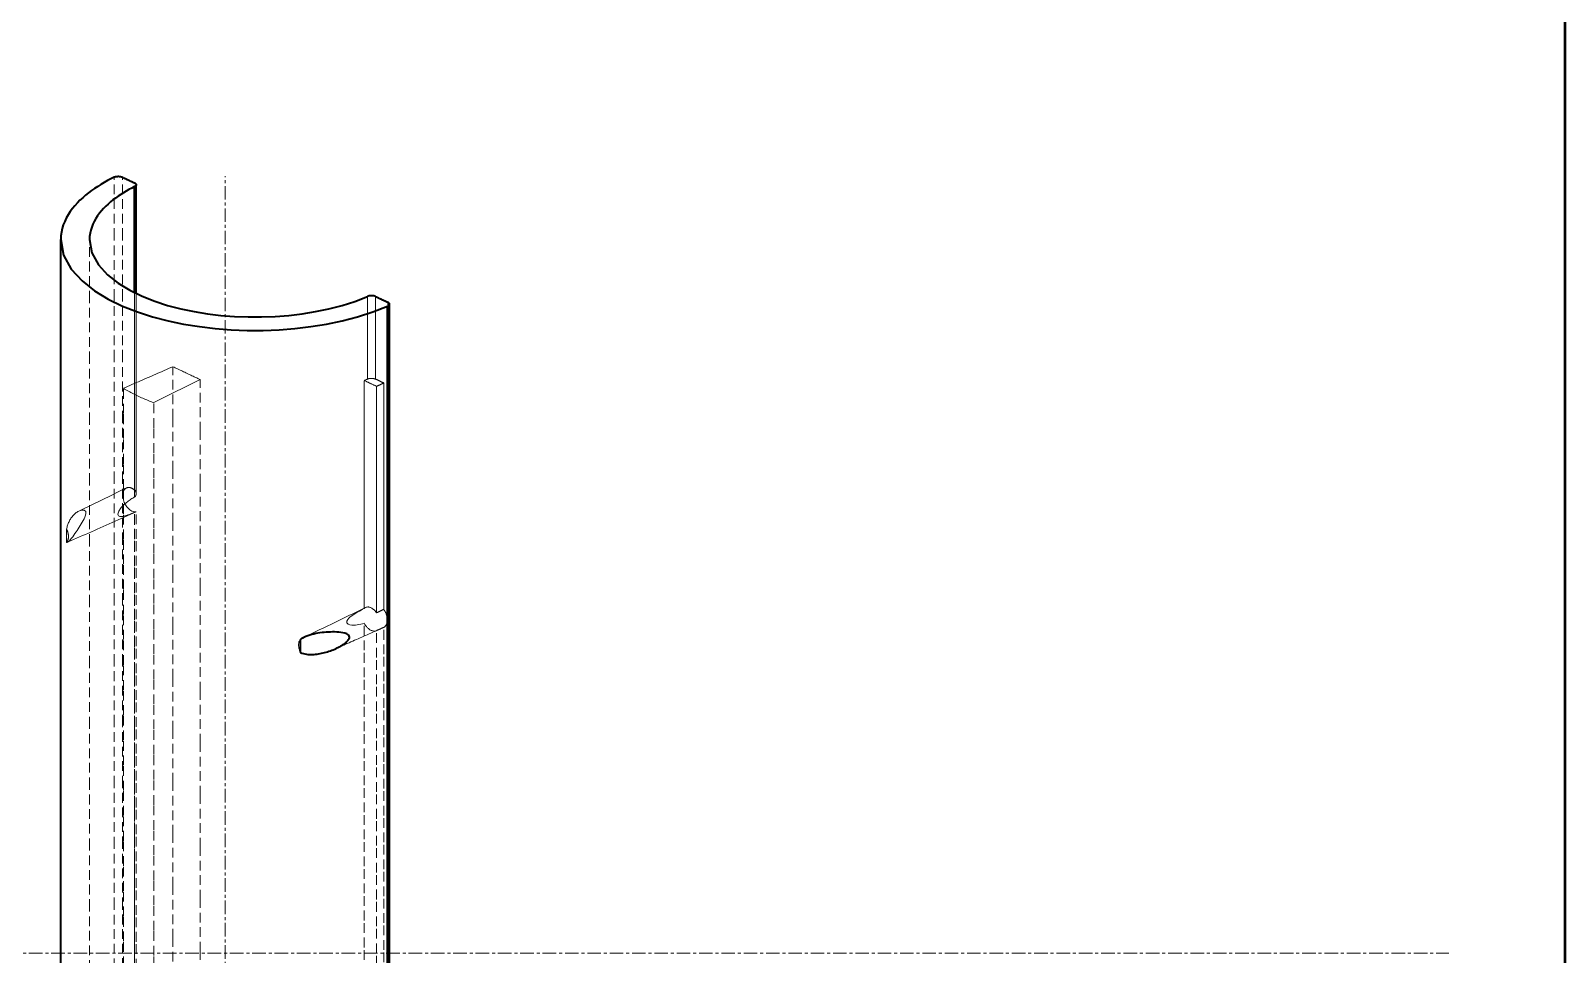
# Model space of a CAD drawing. Header units: millimetres. Extents: x 10 to 410, y 10 to 287.
# Drawn here: x 331 to 410, y 137.9 to 185.5 of the extents above; entities that cross this region are included whole.
import ezdxf

# ---------------------------------------------------------------- set-up
doc = ezdxf.new("R2010")
doc.units = ezdxf.units.MM
doc.linetypes.add('CENTER', pattern=[1.15, 0.7, -0.15, 0.15, -0.15])
doc.linetypes.add('DASHED', pattern=[0.75, 0.5, -0.25])
for name, color, linetype, lineweight in [('BORDER', 7, 'CONTINUOUS', 50), ('CENTER', 4, 'CENTER', 13), ('HIDDEN', 8, 'DASHED', 18), ('VISIBLE', 7, 'CONTINUOUS', 35)]:
    doc.layers.add(name, color=color, linetype=linetype, lineweight=lineweight)

msp = doc.modelspace()

# ---------------------------------------------------------------- linework, layer by layer
at = {"layer": 'BORDER'}
msp.add_lwpolyline([(10, 10), (410, 10), (410, 287), (10, 287)], close=True, dxfattribs=at)
at = {"layer": 'CENTER'}
for p, q in [((341, 94), (341, 178)), ((278, 138), (404, 138))]:
    msp.add_line(p, q, dxfattribs=at)
at = {"layer": 'HIDDEN'}
for points in [[(335.284, 105.892), (335.284, 109.025), (335.284, 112.159), (335.284, 115.292), (335.284, 118.425), (335.284, 121.558), (335.284, 124.692), (335.284, 127.825), (335.284, 130.958), (335.284, 134.091), (335.284, 137.225), (335.284, 140.358), (335.284, 143.491), (335.284, 146.624), (335.284, 149.758), (335.284, 152.891), (335.284, 156.024), (335.284, 159.157), (335.284, 162.291), (335.284, 165.424), (335.284, 168.557), (335.284, 171.69), (335.284, 174.824), (335.284, 177.957)], [(335.71, 105.894), (335.71, 109.028), (335.71, 112.161), (335.71, 115.294), (335.71, 118.427), (335.71, 121.561), (335.71, 124.694), (335.71, 127.827), (335.71, 130.96), (335.71, 134.094), (335.71, 137.227), (335.71, 140.36), (335.71, 143.493), (335.71, 146.627), (335.71, 149.76), (335.71, 152.893), (335.71, 156.026), (335.71, 159.16), (335.71, 162.293), (335.71, 165.426), (335.71, 168.559), (335.71, 171.693), (335.71, 174.826), (335.71, 177.959)], [(336.336, 161.849), (336.336, 162.536), (336.336, 163.224), (336.336, 163.911), (336.336, 164.599), (336.336, 165.287), (336.336, 165.974), (336.336, 166.662), (336.336, 167.349), (336.336, 168.037), (336.336, 168.725), (336.336, 169.412), (336.336, 170.1), (336.336, 170.788), (336.336, 171.475), (336.336, 172.163), (336.336, 172.85), (336.336, 173.538), (336.336, 174.226), (336.336, 174.913), (336.336, 175.601), (336.336, 176.288), (336.336, 176.976), (336.336, 177.664)], [(334.02, 102.673), (334.02, 105.806), (334.02, 108.94), (334.02, 112.073), (334.02, 115.206), (334.02, 118.339), (334.02, 121.473), (334.02, 124.606), (334.02, 127.739), (334.02, 130.873), (334.02, 134.006), (334.02, 137.139), (334.02, 140.272), (334.02, 143.406), (334.02, 146.539), (334.02, 149.672), (334.02, 152.805), (334.02, 155.939), (334.02, 159.072), (334.02, 162.205), (334.02, 165.338), (334.02, 168.472), (334.02, 171.605), (334.02, 174.738)], [(336.341, 161.488), (336.341, 161.945), (336.341, 162.403), (336.341, 162.86), (336.341, 163.317), (336.341, 163.774), (336.341, 164.232), (336.341, 164.689), (336.341, 165.146), (336.341, 165.603), (336.341, 166.061), (336.341, 166.518), (336.341, 166.975), (336.341, 167.432), (336.341, 167.89), (336.341, 168.347), (336.341, 168.804), (336.341, 169.261), (336.341, 169.719), (336.341, 170.176), (336.341, 170.633), (336.341, 171.09), (336.341, 171.548), (336.341, 172.005)], [(336.422, 161.657), (336.422, 162.105), (336.422, 162.553), (336.422, 163.001), (336.422, 163.449), (336.422, 163.898), (336.422, 164.346), (336.422, 164.794), (336.422, 165.242), (336.422, 165.691), (336.422, 166.139), (336.422, 166.587), (336.422, 167.035), (336.422, 167.483), (336.422, 167.932), (336.422, 168.38), (336.422, 168.828), (336.422, 169.276), (336.422, 169.724), (336.422, 170.173), (336.422, 170.621), (336.422, 171.069), (336.422, 171.517), (336.422, 171.965)], [(348.337, 167.558), (348.337, 167.743), (348.337, 167.928), (348.337, 168.113), (348.337, 168.299), (348.337, 168.484), (348.337, 168.669), (348.337, 168.854), (348.337, 169.039), (348.337, 169.224), (348.337, 169.409), (348.337, 169.595), (348.337, 169.78), (348.337, 169.965), (348.337, 170.15), (348.337, 170.335), (348.337, 170.52), (348.337, 170.705), (348.337, 170.891), (348.337, 171.076), (348.337, 171.261), (348.337, 171.446), (348.337, 171.631), (348.337, 171.816)], [(348.75, 167.554), (348.75, 167.739), (348.75, 167.924), (348.75, 168.109), (348.75, 168.295), (348.75, 168.48), (348.75, 168.665), (348.75, 168.85), (348.75, 169.035), (348.75, 169.22), (348.75, 169.405), (348.75, 169.591), (348.75, 169.776), (348.75, 169.961), (348.75, 170.146), (348.75, 170.331), (348.75, 170.516), (348.75, 170.701), (348.75, 170.887), (348.75, 171.072), (348.75, 171.257), (348.75, 171.442), (348.75, 171.627), (348.75, 171.812)], [(349.376, 99.452), (349.376, 102.585), (349.376, 105.719), (349.376, 108.852), (349.376, 111.985), (349.376, 115.118), (349.376, 118.252), (349.376, 121.385), (349.376, 124.518), (349.376, 127.651), (349.376, 130.785), (349.376, 133.918), (349.376, 137.051), (349.376, 140.184), (349.376, 143.318), (349.376, 146.451), (349.376, 149.584), (349.376, 152.717), (349.376, 155.851), (349.376, 158.984), (349.376, 162.117), (349.376, 165.25), (349.376, 168.384), (349.376, 171.517)], [(338.313, 168.194), (338.202, 168.146), (338.091, 168.098), (337.98, 168.049), (337.869, 168.001), (337.758, 167.953), (337.647, 167.905), (337.537, 167.856), (337.426, 167.808), (337.315, 167.76), (337.204, 167.711), (337.093, 167.663), (336.982, 167.615), (336.871, 167.566), (336.76, 167.518), (336.65, 167.47), (336.539, 167.421), (336.428, 167.373), (336.317, 167.325), (336.206, 167.276), (336.095, 167.228), (335.984, 167.18), (335.873, 167.131), (335.762, 167.083)], [(337.323, 166.347), (337.428, 166.399), (337.532, 166.45), (337.636, 166.502), (337.74, 166.553), (337.845, 166.604), (337.949, 166.656), (338.053, 166.707), (338.158, 166.759), (338.262, 166.81), (338.366, 166.862), (338.47, 166.913), (338.575, 166.964), (338.679, 167.016), (338.783, 167.067), (338.888, 167.119), (338.992, 167.17), (339.096, 167.222), (339.2, 167.273), (339.305, 167.325), (339.409, 167.376), (339.513, 167.427), (339.618, 167.479), (339.722, 167.53)], [(338.313, 106.612), (338.313, 109.289), (338.313, 111.967), (338.313, 114.644), (338.313, 117.322), (338.313, 119.999), (338.313, 122.677), (338.313, 125.354), (338.313, 128.032), (338.313, 130.709), (338.313, 133.387), (338.313, 136.064), (338.313, 138.742), (338.313, 141.419), (338.313, 144.097), (338.313, 146.774), (338.313, 149.452), (338.313, 152.129), (338.313, 154.807), (338.313, 157.484), (338.313, 160.162), (338.313, 162.839), (338.313, 165.517), (338.313, 168.194)], [(339.722, 167.53), (339.661, 167.559), (339.599, 167.588), (339.538, 167.617), (339.477, 167.646), (339.415, 167.675), (339.354, 167.704), (339.293, 167.732), (339.232, 167.761), (339.17, 167.79), (339.109, 167.819), (339.048, 167.848), (338.987, 167.877), (338.925, 167.906), (338.864, 167.935), (338.803, 167.963), (338.742, 167.992), (338.68, 168.021), (338.619, 168.05), (338.558, 168.079), (338.497, 168.108), (338.435, 168.137), (338.374, 168.166), (338.313, 168.194)], [(339.722, 105.948), (339.722, 108.625), (339.722, 111.303), (339.722, 113.98), (339.722, 116.658), (339.722, 119.335), (339.722, 122.013), (339.722, 124.69), (339.722, 127.368), (339.722, 130.045), (339.722, 132.723), (339.722, 135.4), (339.722, 138.078), (339.722, 140.755), (339.722, 143.433), (339.722, 146.11), (339.722, 148.788), (339.722, 151.465), (339.722, 154.143), (339.722, 156.82), (339.722, 159.498), (339.722, 162.175), (339.722, 164.853), (339.722, 167.53)], [(348.165, 167.485), (348.172, 167.488), (348.18, 167.491), (348.187, 167.494), (348.195, 167.498), (348.202, 167.501), (348.21, 167.504), (348.218, 167.507), (348.225, 167.51), (348.233, 167.513), (348.24, 167.516), (348.248, 167.52), (348.255, 167.523), (348.263, 167.526), (348.27, 167.529), (348.278, 167.532), (348.285, 167.535), (348.293, 167.539), (348.3, 167.542), (348.308, 167.545), (348.315, 167.548), (348.323, 167.552), (348.33, 167.555), (348.337, 167.558)], [(348.75, 167.554), (348.733, 167.561), (348.715, 167.568), (348.698, 167.573), (348.68, 167.578), (348.662, 167.582), (348.644, 167.586), (348.626, 167.589), (348.608, 167.591), (348.59, 167.593), (348.571, 167.594), (348.553, 167.595), (348.535, 167.595), (348.516, 167.595), (348.498, 167.594), (348.48, 167.592), (348.462, 167.59), (348.443, 167.588), (348.425, 167.584), (348.407, 167.581), (348.389, 167.576), (348.372, 167.571), (348.355, 167.565), (348.337, 167.558)], [(348.75, 167.554), (348.768, 167.545), (348.786, 167.537), (348.804, 167.528), (348.823, 167.519), (348.841, 167.511), (348.859, 167.502), (348.878, 167.494), (348.896, 167.485), (348.914, 167.476), (348.933, 167.468), (348.951, 167.459), (348.969, 167.45), (348.987, 167.442), (349.006, 167.433), (349.024, 167.425), (349.042, 167.416), (349.061, 167.407), (349.079, 167.399), (349.097, 167.39), (349.116, 167.381), (349.134, 167.373), (349.152, 167.364), (349.171, 167.355)], [(335.762, 167.083), (335.827, 167.044), (335.891, 167.006), (335.957, 166.968), (336.022, 166.931), (336.088, 166.895), (336.154, 166.86), (336.221, 166.825), (336.288, 166.791), (336.355, 166.757), (336.422, 166.724), (336.49, 166.692), (336.558, 166.66), (336.627, 166.629), (336.695, 166.598), (336.764, 166.568), (336.833, 166.539), (336.903, 166.51), (336.972, 166.482), (337.042, 166.454), (337.112, 166.426), (337.182, 166.399), (337.253, 166.373), (337.323, 166.347)], [(335.762, 137.313), (335.762, 138.607), (335.762, 139.901), (335.762, 141.196), (335.762, 142.49), (335.762, 143.784), (335.762, 145.079), (335.762, 146.373), (335.762, 147.667), (335.762, 148.962), (335.762, 150.256), (335.762, 151.551), (335.762, 152.845), (335.762, 154.139), (335.762, 155.434), (335.762, 156.728), (335.762, 158.022), (335.762, 159.317), (335.762, 160.611), (335.762, 161.906), (335.762, 163.2), (335.762, 164.494), (335.762, 165.789), (335.762, 167.083)], [(348.165, 155.745), (348.165, 156.256), (348.165, 156.766), (348.165, 157.277), (348.165, 157.787), (348.165, 158.298), (348.165, 158.808), (348.165, 159.318), (348.165, 159.829), (348.165, 160.339), (348.165, 160.85), (348.165, 161.36), (348.165, 161.871), (348.165, 162.381), (348.165, 162.891), (348.165, 163.402), (348.165, 163.912), (348.165, 164.423), (348.165, 164.933), (348.165, 165.443), (348.165, 165.954), (348.165, 166.464), (348.165, 166.975), (348.165, 167.485)], [(348.165, 167.485), (348.193, 167.472), (348.22, 167.459), (348.248, 167.446), (348.276, 167.433), (348.303, 167.42), (348.331, 167.407), (348.359, 167.394), (348.386, 167.381), (348.414, 167.368), (348.442, 167.355), (348.47, 167.341), (348.497, 167.328), (348.525, 167.315), (348.553, 167.302), (348.58, 167.289), (348.608, 167.276), (348.636, 167.263), (348.664, 167.25), (348.691, 167.237), (348.719, 167.224), (348.747, 167.211), (348.774, 167.198), (348.802, 167.185)], [(348.802, 167.185), (348.818, 167.192), (348.834, 167.2), (348.85, 167.207), (348.866, 167.214), (348.882, 167.222), (348.898, 167.229), (348.914, 167.237), (348.93, 167.244), (348.946, 167.252), (348.962, 167.259), (348.978, 167.266), (348.994, 167.274), (349.01, 167.281), (349.026, 167.289), (349.042, 167.296), (349.058, 167.304), (349.074, 167.311), (349.09, 167.318), (349.106, 167.326), (349.122, 167.333), (349.138, 167.341), (349.154, 167.348), (349.171, 167.355)], [(348.802, 155.521), (348.802, 156.028), (348.802, 156.535), (348.802, 157.042), (348.802, 157.55), (348.802, 158.057), (348.802, 158.564), (348.802, 159.071), (348.802, 159.578), (348.802, 160.085), (348.802, 160.592), (348.802, 161.099), (348.802, 161.606), (348.802, 162.114), (348.802, 162.621), (348.802, 163.128), (348.802, 163.635), (348.802, 164.142), (348.802, 164.649), (348.802, 165.156), (348.802, 165.663), (348.802, 166.17), (348.802, 166.678), (348.802, 167.185)], [(349.171, 155.7), (349.171, 156.207), (349.171, 156.713), (349.171, 157.22), (349.171, 157.727), (349.171, 158.234), (349.171, 158.741), (349.171, 159.247), (349.171, 159.754), (349.171, 160.261), (349.171, 160.768), (349.171, 161.274), (349.171, 161.781), (349.171, 162.288), (349.171, 162.795), (349.171, 163.301), (349.171, 163.808), (349.171, 164.315), (349.171, 164.822), (349.171, 165.328), (349.171, 165.835), (349.171, 166.342), (349.171, 166.849), (349.171, 167.355)], [(337.323, 136.577), (337.323, 137.871), (337.323, 139.166), (337.323, 140.46), (337.323, 141.754), (337.323, 143.049), (337.323, 144.343), (337.323, 145.637), (337.323, 146.932), (337.323, 148.226), (337.323, 149.52), (337.323, 150.815), (337.323, 152.109), (337.323, 153.404), (337.323, 154.698), (337.323, 155.992), (337.323, 157.287), (337.323, 158.581), (337.323, 159.875), (337.323, 161.17), (337.323, 162.464), (337.323, 163.759), (337.323, 165.053), (337.323, 166.347)], [(335.918, 161.95), (335.937, 161.958), (335.955, 161.964), (335.974, 161.969), (335.994, 161.973), (336.013, 161.975), (336.033, 161.976), (336.053, 161.976), (336.072, 161.974), (336.092, 161.972), (336.111, 161.968), (336.131, 161.963), (336.15, 161.957), (336.168, 161.951), (336.186, 161.943), (336.204, 161.935), (336.222, 161.926), (336.239, 161.917), (336.256, 161.907), (336.273, 161.896), (336.289, 161.885), (336.305, 161.873), (336.321, 161.861), (336.336, 161.849)], [(333.464, 160.759), (333.571, 160.81), (333.678, 160.862), (333.784, 160.914), (333.891, 160.966), (333.998, 161.018), (334.104, 161.069), (334.211, 161.121), (334.318, 161.173), (334.425, 161.225), (334.531, 161.277), (334.638, 161.328), (334.745, 161.38), (334.851, 161.432), (334.958, 161.484), (335.065, 161.535), (335.171, 161.587), (335.278, 161.639), (335.385, 161.691), (335.492, 161.743), (335.598, 161.794), (335.705, 161.846), (335.812, 161.898), (335.918, 161.95)], [(335.486, 160.594), (335.493, 160.649), (335.509, 160.701), (335.532, 160.752), (335.558, 160.801), (335.588, 160.848), (335.62, 160.893), (335.654, 160.937), (335.689, 160.979), (335.726, 161.02), (335.765, 161.06), (335.805, 161.099), (335.845, 161.136), (335.887, 161.173), (335.929, 161.208), (335.973, 161.243), (336.017, 161.277), (336.061, 161.309), (336.107, 161.341), (336.153, 161.372), (336.199, 161.402), (336.246, 161.432), (336.294, 161.46), (336.341, 161.488)], [(336.336, 160.722), (336.27, 160.735), (336.206, 160.759), (336.146, 160.791), (336.091, 160.83), (336.039, 160.875), (335.991, 160.923), (335.948, 160.975), (335.908, 161.03), (335.872, 161.088), (335.84, 161.148), (335.811, 161.209), (335.787, 161.273), (335.767, 161.338), (335.751, 161.404), (335.74, 161.471), (335.735, 161.539), (335.735, 161.607), (335.742, 161.674), (335.757, 161.741), (335.781, 161.804), (335.816, 161.863), (335.862, 161.913), (335.918, 161.95)], [(336.422, 161.657), (336.422, 161.666), (336.422, 161.676), (336.421, 161.685), (336.42, 161.694), (336.418, 161.704), (336.416, 161.713), (336.414, 161.722), (336.412, 161.731), (336.409, 161.74), (336.406, 161.749), (336.402, 161.758), (336.398, 161.766), (336.394, 161.775), (336.39, 161.783), (336.385, 161.791), (336.38, 161.799), (336.375, 161.807), (336.369, 161.815), (336.363, 161.822), (336.357, 161.829), (336.35, 161.836), (336.343, 161.842), (336.336, 161.849)], [(336.341, 161.488), (336.349, 161.493), (336.356, 161.498), (336.362, 161.503), (336.368, 161.509), (336.374, 161.515), (336.38, 161.521), (336.385, 161.528), (336.39, 161.535), (336.394, 161.542), (336.398, 161.55), (336.402, 161.558), (336.405, 161.565), (336.408, 161.573), (336.411, 161.581), (336.413, 161.589), (336.415, 161.598), (336.417, 161.606), (336.419, 161.614), (336.42, 161.623), (336.421, 161.631), (336.422, 161.64), (336.422, 161.648), (336.422, 161.657)], [(332.835, 159.833), (332.848, 159.882), (332.861, 159.93), (332.876, 159.978), (332.891, 160.026), (332.908, 160.073), (332.926, 160.12), (332.946, 160.166), (332.967, 160.212), (332.989, 160.257), (333.013, 160.301), (333.038, 160.345), (333.064, 160.387), (333.093, 160.429), (333.122, 160.469), (333.154, 160.508), (333.187, 160.546), (333.222, 160.582), (333.258, 160.617), (333.296, 160.65), (333.336, 160.681), (333.377, 160.709), (333.42, 160.735), (333.464, 160.759)], [(333.464, 160.759), (333.556, 160.795), (333.654, 160.815), (333.752, 160.804), (333.824, 160.74), (333.837, 160.642), (333.818, 160.545), (333.784, 160.452), (333.742, 160.362), (333.696, 160.274), (333.648, 160.187), (333.597, 160.102), (333.545, 160.017), (333.491, 159.933), (333.437, 159.85), (333.382, 159.767), (333.326, 159.685), (333.27, 159.604), (333.212, 159.522), (333.154, 159.442), (333.094, 159.363), (333.031, 159.286), (332.964, 159.213), (332.884, 159.154)], [(332.884, 159.154), (333.038, 159.222), (333.192, 159.29), (333.346, 159.358), (333.5, 159.426), (333.653, 159.494), (333.807, 159.562), (333.961, 159.63), (334.115, 159.698), (334.269, 159.766), (334.422, 159.834), (334.576, 159.902), (334.73, 159.97), (334.884, 160.038), (335.038, 160.106), (335.191, 160.175), (335.345, 160.243), (335.499, 160.311), (335.653, 160.379), (335.807, 160.447), (335.961, 160.515), (336.114, 160.583), (336.268, 160.651), (336.422, 160.719)], [(336.341, 160.697), (336.303, 160.681), (336.264, 160.665), (336.225, 160.649), (336.187, 160.633), (336.148, 160.618), (336.109, 160.602), (336.07, 160.587), (336.03, 160.573), (335.991, 160.558), (335.951, 160.545), (335.912, 160.531), (335.872, 160.519), (335.832, 160.507), (335.791, 160.496), (335.75, 160.487), (335.709, 160.48), (335.667, 160.475), (335.626, 160.473), (335.584, 160.478), (335.544, 160.49), (335.511, 160.516), (335.492, 160.552), (335.486, 160.594)], [(336.336, 160.722), (336.34, 160.722), (336.344, 160.721), (336.347, 160.721), (336.351, 160.721), (336.355, 160.72), (336.359, 160.72), (336.362, 160.72), (336.366, 160.719), (336.37, 160.719), (336.373, 160.719), (336.377, 160.719), (336.381, 160.718), (336.385, 160.718), (336.388, 160.718), (336.392, 160.718), (336.396, 160.718), (336.4, 160.718), (336.403, 160.718), (336.407, 160.718), (336.411, 160.718), (336.415, 160.718), (336.418, 160.718), (336.422, 160.719)], [(336.336, 129.092), (336.336, 130.467), (336.336, 131.842), (336.336, 133.218), (336.336, 134.593), (336.336, 135.968), (336.336, 137.343), (336.336, 138.718), (336.336, 140.094), (336.336, 141.469), (336.336, 142.844), (336.336, 144.219), (336.336, 145.595), (336.336, 146.97), (336.336, 148.345), (336.336, 149.72), (336.336, 151.096), (336.336, 152.471), (336.336, 153.846), (336.336, 155.221), (336.336, 156.596), (336.336, 157.972), (336.336, 159.347), (336.336, 160.722)], [(336.422, 160.719), (336.419, 160.719), (336.415, 160.719), (336.411, 160.719), (336.408, 160.718), (336.404, 160.717), (336.4, 160.717), (336.397, 160.716), (336.393, 160.715), (336.39, 160.714), (336.386, 160.713), (336.383, 160.712), (336.379, 160.711), (336.376, 160.71), (336.372, 160.709), (336.369, 160.708), (336.365, 160.707), (336.362, 160.705), (336.358, 160.704), (336.355, 160.703), (336.352, 160.701), (336.348, 160.7), (336.345, 160.699), (336.341, 160.697)], [(336.341, 128.731), (336.341, 130.121), (336.341, 131.511), (336.341, 132.901), (336.341, 134.291), (336.341, 135.681), (336.341, 137.07), (336.341, 138.46), (336.341, 139.85), (336.341, 141.24), (336.341, 142.63), (336.341, 144.019), (336.341, 145.409), (336.341, 146.799), (336.341, 148.189), (336.341, 149.579), (336.341, 150.969), (336.341, 152.358), (336.341, 153.748), (336.341, 155.138), (336.341, 156.528), (336.341, 157.918), (336.341, 159.307), (336.341, 160.697)], [(336.422, 160.719), (336.422, 160.719), (336.422, 160.719), (336.422, 160.719), (336.422, 160.719), (336.422, 160.719), (336.422, 160.719), (336.422, 160.719), (336.422, 160.719), (336.422, 160.719), (336.422, 160.719), (336.422, 160.719), (336.422, 160.719), (336.422, 160.719), (336.422, 160.719), (336.422, 160.719), (336.422, 160.719), (336.422, 160.719), (336.422, 160.719), (336.422, 160.719), (336.422, 160.719), (336.422, 160.719), (336.422, 160.719), (336.422, 160.719)], [(336.422, 128.9), (336.422, 130.283), (336.422, 131.667), (336.422, 133.05), (336.422, 134.434), (336.422, 135.817), (336.422, 137.201), (336.422, 138.584), (336.422, 139.967), (336.422, 141.351), (336.422, 142.734), (336.422, 144.118), (336.422, 145.501), (336.422, 146.885), (336.422, 148.268), (336.422, 149.651), (336.422, 151.035), (336.422, 152.418), (336.422, 153.802), (336.422, 155.185), (336.422, 156.569), (336.422, 157.952), (336.422, 159.335), (336.422, 160.719)], [(332.835, 159.15), (332.835, 159.18), (332.835, 159.209), (332.835, 159.239), (332.835, 159.269), (332.835, 159.298), (332.835, 159.328), (332.835, 159.358), (332.835, 159.388), (332.835, 159.417), (332.835, 159.447), (332.835, 159.477), (332.835, 159.506), (332.835, 159.536), (332.835, 159.566), (332.835, 159.596), (332.835, 159.625), (332.835, 159.655), (332.835, 159.685), (332.835, 159.714), (332.835, 159.744), (332.835, 159.774), (332.835, 159.804), (332.835, 159.833)], [(332.835, 159.833), (332.843, 159.817), (332.851, 159.802), (332.858, 159.786), (332.865, 159.769), (332.872, 159.753), (332.879, 159.737), (332.885, 159.72), (332.891, 159.703), (332.896, 159.687), (332.901, 159.67), (332.906, 159.653), (332.911, 159.636), (332.915, 159.619), (332.919, 159.602), (332.922, 159.584), (332.926, 159.567), (332.928, 159.549), (332.931, 159.532), (332.933, 159.514), (332.934, 159.497), (332.935, 159.479), (332.936, 159.462), (332.936, 159.444)], [(332.936, 159.444), (332.936, 159.43), (332.936, 159.416), (332.935, 159.402), (332.934, 159.389), (332.932, 159.375), (332.931, 159.361), (332.929, 159.347), (332.926, 159.334), (332.923, 159.32), (332.92, 159.307), (332.916, 159.293), (332.912, 159.28), (332.908, 159.267), (332.903, 159.254), (332.897, 159.241), (332.891, 159.229), (332.885, 159.216), (332.878, 159.204), (332.871, 159.193), (332.863, 159.181), (332.854, 159.17), (332.845, 159.16), (332.835, 159.15)], [(332.884, 159.154), (332.882, 159.153), (332.88, 159.152), (332.878, 159.152), (332.876, 159.151), (332.874, 159.15), (332.872, 159.15), (332.87, 159.149), (332.868, 159.148), (332.866, 159.148), (332.863, 159.148), (332.861, 159.147), (332.859, 159.147), (332.857, 159.147), (332.855, 159.147), (332.853, 159.147), (332.85, 159.147), (332.848, 159.147), (332.846, 159.147), (332.844, 159.147), (332.842, 159.148), (332.84, 159.148), (332.837, 159.149), (332.835, 159.15)], [(345.052, 154.25), (345.191, 154.317), (345.329, 154.385), (345.467, 154.452), (345.606, 154.519), (345.744, 154.586), (345.882, 154.653), (346.021, 154.72), (346.159, 154.788), (346.297, 154.855), (346.436, 154.922), (346.574, 154.989), (346.713, 155.056), (346.851, 155.123), (346.989, 155.19), (347.128, 155.258), (347.266, 155.325), (347.404, 155.392), (347.543, 155.459), (347.681, 155.526), (347.819, 155.593), (347.958, 155.661), (348.096, 155.728), (348.234, 155.795)], [(348.165, 155.745), (348.082, 155.702), (347.999, 155.658), (347.917, 155.613), (347.835, 155.566), (347.754, 155.519), (347.674, 155.469), (347.596, 155.418), (347.519, 155.363), (347.446, 155.305), (347.376, 155.242), (347.315, 155.171), (347.271, 155.089), (347.272, 154.997), (347.338, 154.932), (347.426, 154.9), (347.518, 154.887), (347.612, 154.885), (347.706, 154.89), (347.799, 154.901), (347.892, 154.917), (347.984, 154.936), (348.075, 154.959), (348.165, 154.985)], [(348.165, 155.745), (348.167, 155.748), (348.17, 155.751), (348.173, 155.753), (348.176, 155.756), (348.179, 155.758), (348.181, 155.76), (348.184, 155.763), (348.187, 155.765), (348.19, 155.767), (348.193, 155.77), (348.196, 155.772), (348.199, 155.774), (348.202, 155.776), (348.205, 155.778), (348.208, 155.78), (348.212, 155.782), (348.215, 155.784), (348.218, 155.786), (348.221, 155.788), (348.224, 155.79), (348.228, 155.791), (348.231, 155.793), (348.234, 155.795)], [(348.234, 155.795), (348.262, 155.806), (348.29, 155.814), (348.32, 155.819), (348.349, 155.821), (348.379, 155.82), (348.408, 155.816), (348.437, 155.81), (348.466, 155.801), (348.494, 155.791), (348.521, 155.779), (348.547, 155.765), (348.572, 155.75), (348.597, 155.734), (348.621, 155.716), (348.644, 155.697), (348.667, 155.678), (348.688, 155.658), (348.709, 155.637), (348.729, 155.615), (348.749, 155.592), (348.767, 155.569), (348.785, 155.545), (348.802, 155.521)], [(349.171, 155.7), (349.154, 155.692), (349.138, 155.684), (349.122, 155.677), (349.106, 155.669), (349.09, 155.661), (349.074, 155.653), (349.058, 155.645), (349.042, 155.638), (349.026, 155.63), (349.01, 155.622), (348.994, 155.614), (348.978, 155.607), (348.962, 155.599), (348.946, 155.591), (348.93, 155.583), (348.914, 155.575), (348.898, 155.568), (348.882, 155.56), (348.866, 155.552), (348.85, 155.544), (348.834, 155.537), (348.818, 155.529), (348.802, 155.521)], [(349.171, 155.7), (349.185, 155.679), (349.198, 155.657), (349.212, 155.635), (349.224, 155.613), (349.236, 155.591), (349.248, 155.568), (349.259, 155.545), (349.269, 155.522), (349.279, 155.498), (349.289, 155.474), (349.297, 155.45), (349.306, 155.426), (349.313, 155.402), (349.32, 155.377), (349.326, 155.352), (349.332, 155.327), (349.337, 155.302), (349.341, 155.277), (349.345, 155.252), (349.348, 155.227), (349.35, 155.201), (349.351, 155.176), (349.352, 155.15)], [(348.788, 154.601), (348.755, 154.59), (348.721, 154.582), (348.687, 154.579), (348.652, 154.58), (348.618, 154.585), (348.584, 154.593), (348.551, 154.603), (348.519, 154.617), (348.488, 154.632), (348.458, 154.65), (348.43, 154.669), (348.402, 154.69), (348.375, 154.712), (348.349, 154.735), (348.325, 154.76), (348.301, 154.785), (348.279, 154.811), (348.257, 154.839), (348.237, 154.867), (348.217, 154.895), (348.199, 154.924), (348.181, 154.954), (348.165, 154.985)], [(348.165, 122.989), (348.165, 124.38), (348.165, 125.771), (348.165, 127.162), (348.165, 128.553), (348.165, 129.944), (348.165, 131.336), (348.165, 132.727), (348.165, 134.118), (348.165, 135.509), (348.165, 136.9), (348.165, 138.291), (348.165, 139.682), (348.165, 141.074), (348.165, 142.465), (348.165, 143.856), (348.165, 145.247), (348.165, 146.638), (348.165, 148.029), (348.165, 149.42), (348.165, 150.811), (348.165, 152.203), (348.165, 153.594), (348.165, 154.985)], [(349.352, 155.15), (349.351, 155.131), (349.351, 155.112), (349.349, 155.093), (349.347, 155.073), (349.345, 155.054), (349.342, 155.035), (349.338, 155.016), (349.334, 154.998), (349.329, 154.979), (349.323, 154.961), (349.316, 154.943), (349.309, 154.925), (349.301, 154.908), (349.292, 154.891), (349.282, 154.874), (349.271, 154.858), (349.259, 154.843), (349.247, 154.829), (349.233, 154.815), (349.219, 154.802), (349.203, 154.791), (349.187, 154.78), (349.171, 154.771)], [(344.883, 153.471), (344.869, 153.499), (344.856, 153.527), (344.844, 153.557), (344.833, 153.586), (344.823, 153.616), (344.814, 153.646), (344.806, 153.677), (344.799, 153.707), (344.793, 153.738), (344.788, 153.769), (344.785, 153.801), (344.783, 153.832), (344.783, 153.864), (344.784, 153.895), (344.786, 153.927), (344.79, 153.958), (344.797, 153.989), (344.805, 154.019), (344.816, 154.049), (344.829, 154.077), (344.844, 154.105), (344.862, 154.131), (344.883, 154.154)], [(346.643, 153.653), (346.736, 153.694), (346.829, 153.735), (346.922, 153.777), (347.016, 153.818), (347.109, 153.859), (347.202, 153.9), (347.296, 153.942), (347.389, 153.983), (347.482, 154.024), (347.575, 154.065), (347.669, 154.107), (347.762, 154.148), (347.855, 154.189), (347.948, 154.23), (348.042, 154.272), (348.135, 154.313), (348.228, 154.354), (348.321, 154.395), (348.415, 154.436), (348.508, 154.478), (348.601, 154.519), (348.694, 154.56), (348.788, 154.601)], [(348.802, 154.608), (348.802, 154.608), (348.801, 154.608), (348.8, 154.607), (348.8, 154.607), (348.799, 154.607), (348.798, 154.607), (348.798, 154.606), (348.797, 154.606), (348.797, 154.606), (348.796, 154.605), (348.795, 154.605), (348.795, 154.605), (348.794, 154.604), (348.793, 154.604), (348.793, 154.604), (348.792, 154.603), (348.791, 154.603), (348.791, 154.603), (348.79, 154.603), (348.79, 154.602), (348.789, 154.602), (348.788, 154.602), (348.788, 154.601)], [(348.802, 154.608), (348.818, 154.615), (348.834, 154.623), (348.85, 154.63), (348.866, 154.637), (348.882, 154.644), (348.898, 154.651), (348.914, 154.658), (348.93, 154.665), (348.946, 154.672), (348.962, 154.679), (348.978, 154.686), (348.994, 154.693), (349.01, 154.7), (349.026, 154.707), (349.042, 154.715), (349.058, 154.722), (349.074, 154.729), (349.09, 154.736), (349.106, 154.743), (349.122, 154.75), (349.138, 154.757), (349.154, 154.764), (349.171, 154.771)], [(348.802, 122.764), (348.802, 124.149), (348.802, 125.533), (348.802, 126.918), (348.802, 128.302), (348.802, 129.687), (348.802, 131.071), (348.802, 132.456), (348.802, 133.841), (348.802, 135.225), (348.802, 136.61), (348.802, 137.994), (348.802, 139.379), (348.802, 140.763), (348.802, 142.148), (348.802, 143.532), (348.802, 144.917), (348.802, 146.301), (348.802, 147.686), (348.802, 149.07), (348.802, 150.455), (348.802, 151.839), (348.802, 153.224), (348.802, 154.608)], [(349.171, 122.943), (349.171, 124.327), (349.171, 125.711), (349.171, 127.095), (349.171, 128.478), (349.171, 129.862), (349.171, 131.246), (349.171, 132.63), (349.171, 134.014), (349.171, 135.398), (349.171, 136.781), (349.171, 138.165), (349.171, 139.549), (349.171, 140.933), (349.171, 142.317), (349.171, 143.701), (349.171, 145.084), (349.171, 146.468), (349.171, 147.852), (349.171, 149.236), (349.171, 150.62), (349.171, 152.003), (349.171, 153.387), (349.171, 154.771)]]:
    msp.add_lwpolyline(points, dxfattribs=at)
at = {"layer": 'VISIBLE'}
for points in [[(335.284, 177.957), (335.111, 177.87), (334.941, 177.779), (334.772, 177.684), (334.606, 177.585), (334.442, 177.483), (334.28, 177.375), (334.122, 177.264), (333.968, 177.148), (333.817, 177.026), (333.671, 176.9), (333.529, 176.768), (333.393, 176.63), (333.264, 176.487), (333.141, 176.337), (333.026, 176.181), (332.921, 176.019), (332.825, 175.851), (332.741, 175.677), (332.67, 175.497), (332.614, 175.312), (332.572, 175.123), (332.547, 174.931), (332.538, 174.738)], [(335.284, 177.957), (335.301, 177.965), (335.319, 177.972), (335.337, 177.978), (335.355, 177.983), (335.374, 177.987), (335.393, 177.991), (335.411, 177.994), (335.43, 177.996), (335.449, 177.998), (335.468, 177.999), (335.487, 178), (335.506, 178), (335.525, 178), (335.544, 177.998), (335.563, 177.997), (335.582, 177.995), (335.601, 177.992), (335.619, 177.988), (335.638, 177.984), (335.656, 177.979), (335.674, 177.973), (335.692, 177.967), (335.71, 177.959)], [(335.71, 177.959), (335.737, 177.946), (335.764, 177.933), (335.791, 177.921), (335.819, 177.908), (335.846, 177.895), (335.873, 177.882), (335.9, 177.869), (335.928, 177.856), (335.955, 177.843), (335.982, 177.831), (336.009, 177.818), (336.037, 177.805), (336.064, 177.792), (336.091, 177.779), (336.118, 177.766), (336.146, 177.754), (336.173, 177.741), (336.2, 177.728), (336.227, 177.715), (336.254, 177.702), (336.282, 177.689), (336.309, 177.677), (336.336, 177.664)], [(336.341, 177.471), (336.195, 177.397), (336.051, 177.319), (335.908, 177.239), (335.767, 177.155), (335.629, 177.067), (335.492, 176.976), (335.359, 176.881), (335.228, 176.783), (335.1, 176.679), (334.977, 176.572), (334.857, 176.46), (334.742, 176.343), (334.633, 176.221), (334.529, 176.094), (334.432, 175.962), (334.343, 175.824), (334.263, 175.681), (334.192, 175.534), (334.132, 175.381), (334.084, 175.224), (334.049, 175.064), (334.027, 174.902), (334.02, 174.738)], [(336.336, 177.664), (336.342, 177.661), (336.347, 177.658), (336.352, 177.656), (336.357, 177.653), (336.362, 177.65), (336.367, 177.646), (336.372, 177.643), (336.377, 177.64), (336.382, 177.636), (336.386, 177.632), (336.391, 177.628), (336.395, 177.624), (336.399, 177.62), (336.403, 177.615), (336.407, 177.61), (336.41, 177.605), (336.413, 177.6), (336.416, 177.595), (336.418, 177.589), (336.42, 177.584), (336.421, 177.578), (336.422, 177.572), (336.422, 177.566)], [(336.422, 177.566), (336.422, 177.56), (336.421, 177.555), (336.42, 177.549), (336.418, 177.544), (336.416, 177.538), (336.414, 177.533), (336.411, 177.528), (336.408, 177.524), (336.404, 177.519), (336.401, 177.515), (336.397, 177.51), (336.393, 177.506), (336.389, 177.502), (336.385, 177.499), (336.38, 177.495), (336.376, 177.492), (336.371, 177.488), (336.366, 177.485), (336.361, 177.482), (336.356, 177.479), (336.352, 177.476), (336.347, 177.474), (336.341, 177.471)], [(336.341, 172.005), (336.341, 172.243), (336.341, 172.48), (336.341, 172.718), (336.341, 172.956), (336.341, 173.193), (336.341, 173.431), (336.341, 173.669), (336.341, 173.906), (336.341, 174.144), (336.341, 174.382), (336.341, 174.619), (336.341, 174.857), (336.341, 175.094), (336.341, 175.332), (336.341, 175.57), (336.341, 175.807), (336.341, 176.045), (336.341, 176.283), (336.341, 176.52), (336.341, 176.758), (336.341, 176.996), (336.341, 177.233), (336.341, 177.471)], [(336.422, 171.965), (336.422, 172.209), (336.422, 172.452), (336.422, 172.696), (336.422, 172.939), (336.422, 173.183), (336.422, 173.427), (336.422, 173.67), (336.422, 173.914), (336.422, 174.157), (336.422, 174.401), (336.422, 174.644), (336.422, 174.888), (336.422, 175.131), (336.422, 175.375), (336.422, 175.618), (336.422, 175.862), (336.422, 176.105), (336.422, 176.349), (336.422, 176.592), (336.422, 176.836), (336.422, 177.079), (336.422, 177.323), (336.422, 177.566)], [(332.538, 174.738), (332.687, 173.934), (333.082, 173.217), (333.634, 172.61), (334.279, 172.102), (334.981, 171.675), (335.72, 171.317), (336.485, 171.016), (337.267, 170.764), (338.062, 170.556), (338.866, 170.388), (339.677, 170.257), (340.493, 170.16), (341.312, 170.096), (342.133, 170.065), (342.955, 170.065), (343.776, 170.096), (344.595, 170.16), (345.411, 170.257), (346.222, 170.389), (347.027, 170.557), (347.821, 170.765), (348.604, 171.017), (349.368, 171.318)], [(332.538, 102.673), (332.538, 105.806), (332.538, 108.94), (332.538, 112.073), (332.538, 115.206), (332.538, 118.339), (332.538, 121.473), (332.538, 124.606), (332.538, 127.739), (332.538, 130.873), (332.538, 134.006), (332.538, 137.139), (332.538, 140.272), (332.538, 143.406), (332.538, 146.539), (332.538, 149.672), (332.538, 152.805), (332.538, 155.939), (332.538, 159.072), (332.538, 162.205), (332.538, 165.338), (332.538, 168.472), (332.538, 171.605), (332.538, 174.738)], [(334.02, 174.738), (334.147, 174.054), (334.482, 173.444), (334.952, 172.927), (335.5, 172.494), (336.097, 172.131), (336.726, 171.826), (337.376, 171.569), (338.041, 171.355), (338.717, 171.178), (339.402, 171.034), (340.092, 170.922), (340.786, 170.839), (341.483, 170.785), (342.181, 170.757), (342.88, 170.757), (343.579, 170.783), (344.276, 170.837), (344.97, 170.919), (345.66, 171.03), (346.345, 171.172), (347.021, 171.348), (347.687, 171.561), (348.337, 171.816)], [(348.75, 171.812), (348.733, 171.82), (348.715, 171.826), (348.698, 171.832), (348.68, 171.837), (348.662, 171.841), (348.644, 171.844), (348.626, 171.847), (348.608, 171.85), (348.59, 171.851), (348.571, 171.852), (348.553, 171.853), (348.535, 171.853), (348.516, 171.853), (348.498, 171.852), (348.48, 171.851), (348.462, 171.848), (348.443, 171.846), (348.425, 171.843), (348.407, 171.839), (348.389, 171.834), (348.372, 171.829), (348.355, 171.823), (348.337, 171.816)], [(348.75, 171.812), (348.777, 171.799), (348.804, 171.787), (348.831, 171.774), (348.858, 171.761), (348.886, 171.748), (348.913, 171.735), (348.94, 171.722), (348.967, 171.71), (348.995, 171.697), (349.022, 171.684), (349.049, 171.671), (349.076, 171.658), (349.104, 171.645), (349.131, 171.633), (349.158, 171.62), (349.185, 171.607), (349.213, 171.594), (349.24, 171.581), (349.267, 171.568), (349.294, 171.555), (349.322, 171.543), (349.349, 171.53), (349.376, 171.517)], [(349.462, 171.419), (349.462, 171.425), (349.461, 171.431), (349.46, 171.437), (349.458, 171.443), (349.456, 171.448), (349.453, 171.454), (349.45, 171.459), (349.447, 171.464), (349.443, 171.468), (349.439, 171.473), (349.435, 171.477), (349.431, 171.481), (349.426, 171.485), (349.422, 171.489), (349.417, 171.493), (349.412, 171.496), (349.407, 171.5), (349.402, 171.503), (349.397, 171.506), (349.392, 171.509), (349.387, 171.512), (349.381, 171.514), (349.376, 171.517)], [(349.368, 171.318), (349.374, 171.321), (349.379, 171.323), (349.385, 171.326), (349.391, 171.329), (349.396, 171.332), (349.402, 171.336), (349.407, 171.339), (349.412, 171.343), (349.417, 171.346), (349.422, 171.35), (349.427, 171.354), (349.432, 171.359), (349.436, 171.363), (349.441, 171.368), (349.445, 171.373), (349.448, 171.378), (349.452, 171.383), (349.455, 171.389), (349.457, 171.395), (349.459, 171.401), (349.461, 171.407), (349.462, 171.413), (349.462, 171.419)], [(349.368, 99.253), (349.368, 102.387), (349.368, 105.52), (349.368, 108.653), (349.368, 111.786), (349.368, 114.92), (349.368, 118.053), (349.368, 121.186), (349.368, 124.319), (349.368, 127.453), (349.368, 130.586), (349.368, 133.719), (349.368, 136.852), (349.368, 139.986), (349.368, 143.119), (349.368, 146.252), (349.368, 149.385), (349.368, 152.519), (349.368, 155.652), (349.368, 158.785), (349.368, 161.918), (349.368, 165.052), (349.368, 168.185), (349.368, 171.318)], [(349.462, 99.355), (349.462, 102.488), (349.462, 105.621), (349.462, 108.754), (349.462, 111.888), (349.462, 115.021), (349.462, 118.154), (349.462, 121.287), (349.462, 124.421), (349.462, 127.554), (349.462, 130.687), (349.462, 133.82), (349.462, 136.954), (349.462, 140.087), (349.462, 143.22), (349.462, 146.353), (349.462, 149.487), (349.462, 152.62), (349.462, 155.753), (349.462, 158.886), (349.462, 162.02), (349.462, 165.153), (349.462, 168.286), (349.462, 171.419)], [(345.052, 154.25), (345.045, 154.247), (345.037, 154.243), (345.03, 154.239), (345.022, 154.235), (345.014, 154.231), (345.007, 154.227), (345, 154.223), (344.992, 154.219), (344.985, 154.215), (344.977, 154.211), (344.97, 154.207), (344.962, 154.203), (344.955, 154.199), (344.948, 154.195), (344.941, 154.19), (344.933, 154.186), (344.926, 154.181), (344.919, 154.177), (344.912, 154.173), (344.905, 154.168), (344.898, 154.163), (344.891, 154.159), (344.883, 154.154)], [(344.883, 153.471), (344.883, 153.5), (344.883, 153.53), (344.883, 153.56), (344.883, 153.589), (344.883, 153.619), (344.883, 153.649), (344.883, 153.679), (344.883, 153.708), (344.883, 153.738), (344.883, 153.768), (344.883, 153.797), (344.883, 153.827), (344.883, 153.857), (344.883, 153.887), (344.883, 153.916), (344.883, 153.946), (344.883, 153.976), (344.883, 154.005), (344.883, 154.035), (344.883, 154.065), (344.883, 154.095), (344.883, 154.124), (344.883, 154.154)], [(347.403, 154.271), (347.363, 154.369), (347.274, 154.43), (347.173, 154.468), (347.068, 154.493), (346.961, 154.511), (346.854, 154.522), (346.746, 154.53), (346.637, 154.534), (346.529, 154.534), (346.421, 154.532), (346.313, 154.528), (346.205, 154.521), (346.097, 154.511), (345.99, 154.499), (345.882, 154.485), (345.776, 154.467), (345.669, 154.447), (345.564, 154.424), (345.459, 154.398), (345.355, 154.368), (345.252, 154.333), (345.151, 154.295), (345.052, 154.25)], [(346.643, 153.653), (346.683, 153.671), (346.723, 153.69), (346.762, 153.709), (346.802, 153.728), (346.841, 153.749), (346.88, 153.769), (346.918, 153.791), (346.956, 153.813), (346.994, 153.836), (347.032, 153.859), (347.068, 153.883), (347.105, 153.908), (347.14, 153.934), (347.175, 153.961), (347.21, 153.988), (347.243, 154.017), (347.275, 154.048), (347.306, 154.079), (347.334, 154.113), (347.36, 154.149), (347.382, 154.187), (347.397, 154.228), (347.403, 154.271)], [(344.883, 153.471), (344.957, 153.442), (345.032, 153.419), (345.109, 153.401), (345.187, 153.389), (345.265, 153.38), (345.344, 153.375), (345.422, 153.373), (345.501, 153.374), (345.58, 153.378), (345.658, 153.385), (345.737, 153.394), (345.815, 153.405), (345.892, 153.419), (345.97, 153.434), (346.046, 153.451), (346.123, 153.47), (346.199, 153.491), (346.274, 153.514), (346.349, 153.539), (346.423, 153.565), (346.497, 153.592), (346.57, 153.622), (346.643, 153.653)]]:
    msp.add_lwpolyline(points, dxfattribs=at)

doc.saveas('drawing.dxf')
